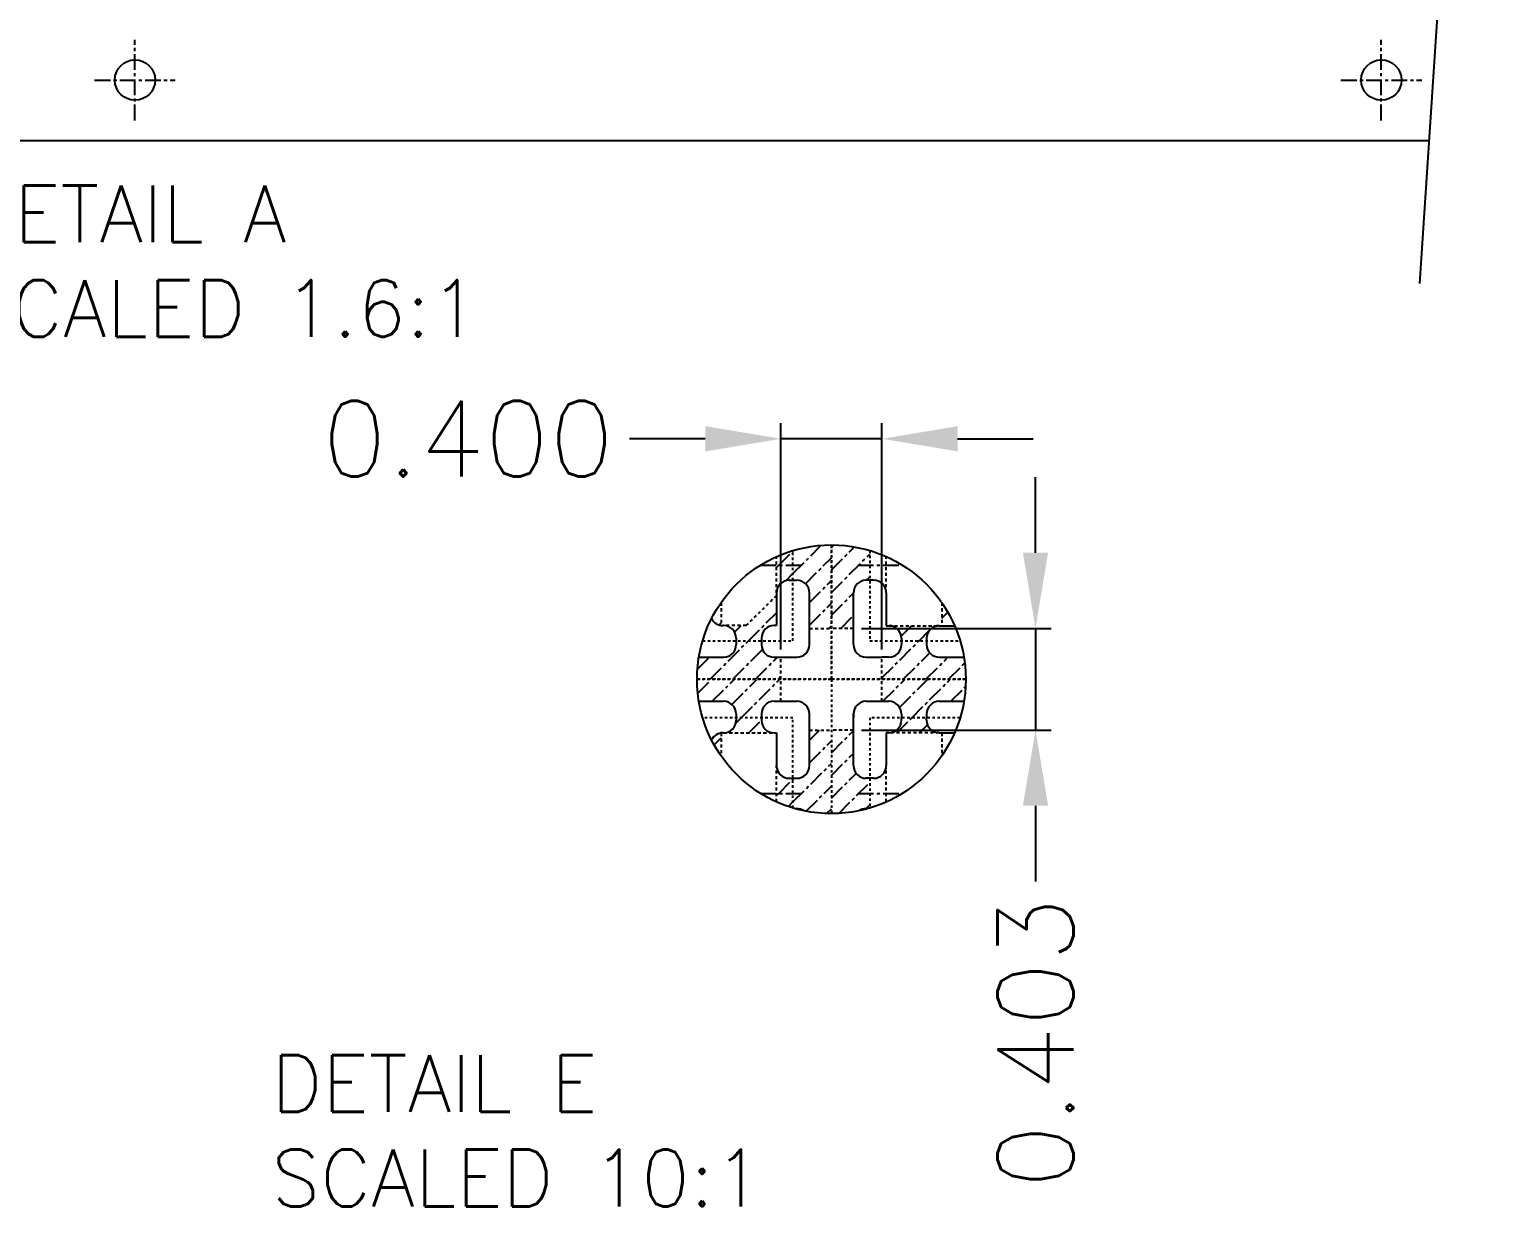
# Model space of a CAD drawing. Extents: x -1061 to -782, y -21 to 162.
# Drawn here: x -1010.1 to -951.4, y -21 to 25.7 of the extents above; entities that cross this region are included whole.
import ezdxf

# ---------------------------------------------------------------- set-up
doc = ezdxf.new("R2010")
doc.units = 0
doc.header["$LTSCALE"] = 0.5
for name, pattern in [('CENTER', [2, 1.25, -0.25, 0.25, -0.25]), ('HIDDEN', [0.375, 0.25, -0.125]), ('HIDDEN2', [0.1875, 0.125, -0.0625])]:
    doc.linetypes.add(name, pattern=pattern)
for name, color, linetype in [('B', 5, 'Continuous'), ('C', 1, 'CENTER'), ('DIM', 7, 'Continuous'), ('H', 4, 'HIDDEN'), ('hatch', 7, 'CENTER'), ('HATCH O-L', 7, 'HIDDEN2'), ('PACKAGE OL', 51, 'HIDDEN2')]:
    doc.layers.add(name, color=color, linetype=linetype)
doc.styles.get("Standard").update_dxf_attribs({"font": 'ROMANS.SHX'})
doc.dimstyles.new('DIM 10', dxfattribs={"dimtxt": 3, "dimasz": 3, "dimexe": 0.625, "dimexo": 0.3125, "dimgap": 0.4, "dimtad": 0, "dimdec": 3, "dimlfac": 0.1, "dimzin": 1, "dimdsep": 46, "dimtxsty": 'STANDARD', "dimcen": 1.25, "dimclrd": 256, "dimclre": 256, "dimadec": 0, "dimazin": 2, "dimtfac": 1, "dimtdec": 3, "dimtmove": 0, "dimatfit": 3, "dimfxl": 1, "dimarcsym": 0})

# ---------------------------------------------------------------- blocks, each defined once
blk = doc.blocks.new('*D16')
at = {"layer": 'Defpoints', "color": 0, "transparency": 16777216}
for p in [(418.895, -907.723), (418.895, -911.755), (426.11, -911.755)]:
    blk.add_point(p, dxfattribs=at)
at = {"layer": 'DIM', "lineweight": -2, "transparency": 16777216}
for p, q in [((426.11, -904.723), (426.11, -901.723)), ((419.208, -907.723), (426.735, -907.723)), ((426.11, -907.723), (426.11, -911.755)), ((419.208, -911.755), (426.735, -911.755)), ((426.11, -914.755), (426.11, -917.755))]:
    blk.add_line(p, q, dxfattribs=at)
at = {"layer": 'DIM', "transparency": 16777216}
for points in [[(425.61, -904.723), (426.61, -904.723), (426.11, -907.723)], [(425.61, -914.755), (426.61, -914.755), (426.11, -911.755)]]:
    blk.add_solid(points, dxfattribs=at)
at = {"layer": 'DIM', "color": 0, "transparency": 16777216, "insert": (426.11, -924.155), "char_height": 3, "attachment_point": 5, "rotation": 90}
blk.add_mtext('0.403', dxfattribs=at)
blk = doc.blocks.new('*D17')
at = {"layer": 'Defpoints', "color": 0, "transparency": 16777216}
for p in [(416.021, -900.205), (416.021, -908.865), (420.021, -908.865)]:
    blk.add_point(p, dxfattribs=at)
at = {"layer": 'DIM', "lineweight": -2, "transparency": 16777216}
for p, q in [((416.021, -908.552), (416.021, -899.58)), ((420.021, -908.552), (420.021, -899.58)), ((413.021, -900.205), (410.021, -900.205)), ((420.021, -900.205), (416.021, -900.205)), ((423.021, -900.205), (426.021, -900.205))]:
    blk.add_line(p, q, dxfattribs=at)
at = {"layer": 'DIM', "transparency": 16777216}
for points in [[(413.021, -899.705), (413.021, -900.705), (416.021, -900.205)], [(423.021, -899.705), (423.021, -900.705), (420.021, -900.205)]]:
    blk.add_solid(points, dxfattribs=at)
at = {"layer": 'DIM', "color": 0, "transparency": 16777216, "insert": (403.621, -900.205), "char_height": 3, "attachment_point": 5}
blk.add_mtext('0.400', dxfattribs=at)

msp = doc.modelspace()

# ---------------------------------------------------------------- linework, layer by layer
msp.add_line((-951.40672, 70.25178), (-955.01328, 15.59776))
msp.add_circle((-978.31743, -0.09091), 5.32531)
at = {"layer": 'B'}
for p, q in [((-1058.69951, 21.26248), (-954.63947, 21.26248)), ((-976.79343, 5.03309), (-976.79343, 5.03309)), ((-979.99143, 3.83309), (-979.69143, 3.83309)), ((-979.84143, 3.83309), (-979.84143, 3.83309)), ((-976.64343, 3.83309), (-976.94343, 3.83309)), ((-976.79343, 3.83309), (-976.79343, 3.83309)), ((-980.49143, 3.3402), (-980.49143, 2.0356)), ((-979.19143, 1.28309), (-979.19143, 3.33309)), ((-977.44343, 1.28309), (-977.44343, 3.33309)), ((-976.14343, 3.33309), (-976.14343, 2.03309)), ((-982.59143, 2.0356), (-982.62143, 2.0356)), ((-980.49143, 2.0356), (-980.59143, 2.0356)), ((-976.14343, 2.03309), (-976.04343, 2.03309)), ((-974.04343, 2.03309), (-973.43403, 2.03309)), ((-982.09143, 1.5356), (-982.09143, 1.28309)), ((-981.09143, 1.5356), (-981.09143, 1.28309)), ((-975.54343, 1.53309), (-975.54343, 1.43309)), ((-975.54343, 1.43309), (-975.54343, 1.28309)), ((-974.54343, 1.53309), (-974.54343, 1.43309)), ((-974.54343, 1.43309), (-974.54343, 1.28309)), ((-983.57053, 0.78309), (-982.59143, 0.78309)), ((-980.59143, 0.78309), (-980.31743, 0.78309)), ((-980.31743, 0.78309), (-979.69143, 0.78309)), ((-976.94343, 0.78309), (-976.31743, 0.78309)), ((-976.04343, 0.78309), (-976.31743, 0.78309)), ((-974.04343, 0.78309), (-973.06433, 0.78309)), ((-983.57053, -0.96491), (-982.59143, -0.96491)), ((-980.59143, -0.96491), (-979.69143, -0.96491)), ((-976.94343, -0.96491), (-976.04343, -0.96491)), ((-974.04343, -0.96491), (-973.06433, -0.96491)), ((-982.09143, -1.46491), (-982.09143, -1.71491)), ((-981.09143, -1.46491), (-981.09143, -1.71491)), ((-979.19143, -3.51491), (-979.19143, -1.46491)), ((-977.44343, -3.51491), (-977.44343, -1.46491)), ((-977.44343, -1.46491), (-977.44343, -1.60683)), ((-975.54343, -1.46491), (-975.54343, -1.61491)), ((-975.54343, -1.71491), (-975.54343, -1.61491)), ((-974.54343, -1.46491), (-974.54343, -1.61491)), ((-974.54343, -1.71491), (-974.54343, -1.61491)), ((-982.59143, -2.21491), (-982.62143, -2.21491)), ((-980.59143, -2.21491), (-980.49143, -2.21491)), ((-980.49143, -2.21491), (-980.49143, -3.51491)), ((-976.14343, -2.21491), (-976.14343, -3.51491)), ((-976.04343, -2.21491), (-976.14343, -2.21491)), ((-974.04343, -2.21491), (-973.43403, -2.21491)), ((-979.99143, -4.01491), (-979.69143, -4.01491)), ((-979.84143, -4.01491), (-979.84143, -4.01491)), ((-976.64343, -4.01491), (-976.94343, -4.01491)), ((-976.79343, -4.01491), (-976.79343, -4.01491)), ((-979.84143, -5.21491), (-979.84143, -5.21491)), ((-979.76779, -5.21491), (-979.69143, -5.21491)), ((-976.86707, -5.21491), (-976.94343, -5.21491)), ((-976.79343, -5.21491), (-976.79343, -5.21491))]:
    msp.add_line(p, q, dxfattribs=at)
for centre in [(-1005.92191, 23.66248), (-956.52191, 23.66248)]:
    msp.add_circle(centre, 0.8, dxfattribs=at)
for centre, start, end in [((-979.99143, 3.33309), 90, 180), ((-979.69143, 3.33309), 0, 90), ((-976.94343, 3.33309), 90, 180), ((-976.64343, 3.33309), 0, 90), ((-982.62143, 2.5356), 206.4178067, 270), ((-982.59143, 1.5356), 0, 90), ((-980.59143, 1.5356), 90, 180), ((-976.04343, 1.53309), 0, 90), ((-974.04343, 1.53309), 90, 180), ((-982.59143, 1.28309), 270, 0), ((-980.59143, 1.28309), 180, 270), ((-979.69143, 1.28309), 270, 0), ((-976.94343, 1.28309), 180, 270), ((-976.04343, 1.28309), 270, 0), ((-974.04343, 1.28309), 180, 270), ((-982.59143, -1.46491), 0, 90), ((-980.59143, -1.46491), 90, 180), ((-979.69143, -1.46491), 0, 90), ((-976.94343, -1.46491), 90, 180), ((-976.04343, -1.46491), 0, 90), ((-974.04343, -1.46491), 90, 180), ((-982.59143, -1.71491), 270, 0), ((-980.59143, -1.71491), 180, 270), ((-976.04343, -1.71491), 270, 0), ((-974.04343, -1.71491), 180, 270), ((-982.62143, -2.71491), 90, 153.7441424), ((-979.99143, -3.51491), 180, 270), ((-979.69143, -3.51491), 270, 0), ((-976.94343, -3.51491), 180, 270), ((-976.64343, -3.51491), 270, 0), ((-979.69143, -5.71491), 55.3662531, 90), ((-976.94343, -5.71491), 90, 124.6337469)]:
    msp.add_arc(centre, 0.5, start, end, dxfattribs=at)
at = {"layer": 'C'}
for p, q in [((-1005.92191, 22.06248), (-1005.92191, 25.26248)), ((-956.52191, 22.06248), (-956.52191, 25.26248)), ((-1007.52191, 23.66248), (-1004.32191, 23.66248)), ((-958.12191, 23.66248), (-954.92191, 23.66248)), ((-981.12676, 4.43309), (-979.36495, 4.43309)), ((-977.26991, 4.43309), (-975.5081, 4.43309)), ((-981.12676, -4.61491), (-979.36495, -4.61491)), ((-977.26991, -4.61491), (-975.5081, -4.61491))]:
    msp.add_line(p, q, dxfattribs=at)
at = {"layer": 'H'}
for p, q in [((-980.49143, 3.33309), (-980.49143, 4.77044)), ((-976.14343, 3.33309), (-976.14343, 4.77044)), ((-982.69143, 2.9467), (-982.69143, 2.04053)), ((-981.69143, 2.0356), (-980.49143, 3.2356)), ((-973.94343, 2.9467), (-973.94343, 2.03309)), ((-981.69143, 2.0356), (-982.59143, 2.0356)), ((-979.19143, 1.92499), (-978.31743, 1.92499)), ((-977.44343, 1.92499), (-978.31743, 1.92499)), ((-976.04343, 2.03309), (-974.04343, 2.03309)), ((-980.31743, -0.09091), (-980.31743, 0.78309)), ((-976.31743, -0.09091), (-976.31743, 0.78309)), ((-980.31743, -0.96491), (-980.31743, -0.09091)), ((-976.31743, -0.96491), (-976.31743, -0.09091)), ((-982.69143, -2.21983), (-982.69143, -3.12851)), ((-982.59143, -2.21491), (-980.59143, -2.21491)), ((-979.19143, -2.10683), (-978.31743, -2.10683)), ((-977.44343, -2.10683), (-978.31743, -2.10683)), ((-974.04343, -2.21491), (-976.04343, -2.21491)), ((-973.94343, -2.21491), (-973.94343, -3.12851)), ((-980.49143, -4.95225), (-980.49143, -3.51491)), ((-976.14343, -4.95225), (-976.14343, -3.51491))]:
    msp.add_line(p, q, dxfattribs=at)
at = {"layer": 'hatch'}
for p, q in [((-980.40312, 4.43309), (-979.84143, 4.99478)), ((-979.84143, 4.09676), (-978.71894, 5.21925)), ((-979.34578, 3.69438), (-978.31743, 4.72273)), ((-978.31743, 5.14512), (-978.22888, 5.23367)), ((-978.31743, 4.24709), (-977.40829, 5.15623)), ((-978.31743, 3.34907), (-976.79343, 4.87307)), ((-980.49143, 4.34478), (-980.40312, 4.43309)), ((-980.12261, 3.81558), (-979.84143, 4.09676)), ((-979.19143, 2.95071), (-978.31743, 3.82471)), ((-976.93538, 3.83309), (-976.79343, 3.97504)), ((-980.49143, 3.44676), (-980.47392, 3.46427)), ((-978.31743, 2.45104), (-977.44343, 3.32504)), ((-981.60707, 1.43309), (-980.49143, 2.54873)), ((-979.19143, 2.05268), (-978.31743, 2.92668)), ((-977.94545, 1.92499), (-977.44343, 2.42701)), ((-973.94343, 2.33491), (-973.70595, 2.57239)), ((-982.77609, 2.06012), (-982.69143, 2.14478)), ((-982.1563, 1.78189), (-981.89639, 2.0418)), ((-978.42109, 1.92499), (-978.31743, 2.02866)), ((-975.55186, 1.62451), (-975.14327, 2.03309)), ((-974.84525, 1.43309), (-974.4375, 1.84084)), ((-974.35118, 1.92717), (-974.24525, 2.03309)), ((-983.11517, -0.07501), (-981.60707, 1.43309)), ((-976.31743, -0.03909), (-974.84525, 1.43309)), ((-983.62758, 0.31061), (-983.15509, 0.78309)), ((-982.21714, -0.07501), (-981.05249, 1.08965)), ((-981.31912, -0.07501), (-980.46102, 0.78309)), ((-975.45532, -0.07501), (-974.42286, 0.95746)), ((-974.5573, -0.07501), (-973.6992, 0.78309)), ((-980.42109, -0.07501), (-980.31743, 0.02866)), ((-973.65927, -0.07501), (-973.0312, 0.55307)), ((-983.61417, -0.64175), (-983.07925, -0.10683)), ((-983.0393, -0.96491), (-982.18123, -0.10683)), ((-982.26368, -1.08731), (-981.2832, -0.10683)), ((-981.89325, -1.61491), (-980.38517, -0.10683)), ((-976.27748, -0.96491), (-975.4194, -0.10683)), ((-975.61753, -1.20298), (-974.52138, -0.10683)), ((-975.13143, -1.61491), (-973.62335, -0.10683)), ((-973.5834, -0.96491), (-973.00006, -0.38156)), ((-980.34522, -0.96491), (-980.31743, -0.93711)), ((-982.10381, -1.82546), (-981.89325, -1.61491)), ((-981.59522, -2.21491), (-981.09143, -1.71111)), ((-975.73143, -2.21491), (-975.13143, -1.61491)), ((-982.49325, -2.21491), (-982.48087, -2.20253)), ((-980.6972, -2.21491), (-980.68782, -2.20553)), ((-979.19143, -2.50519), (-978.79307, -2.10683)), ((-978.31743, -3.00486), (-977.44343, -2.13086)), ((-974.8334, -2.21491), (-974.51087, -1.89238)), ((-973.94343, -2.22296), (-973.93538, -2.21491)), ((-982.96646, -2.68811), (-982.69143, -2.41309)), ((-979.19143, -3.40322), (-978.31743, -2.52922)), ((-979.84143, -4.95124), (-978.31743, -3.42724)), ((-978.31743, -3.90288), (-977.44343, -3.02888)), ((-973.94343, -3.12099), (-973.92665, -3.1042)), ((-980.49143, -3.80519), (-980.43393, -3.74769)), ((-980.40312, -4.61491), (-979.84143, -4.05322)), ((-979.84143, -4.05322), (-979.80312, -4.01491)), ((-978.31743, -4.80091), (-977.33823, -3.82171)), ((-980.49143, -4.70322), (-980.40312, -4.61491)), ((-979.31425, -5.32209), (-978.31743, -4.32527)), ((-978.02677, -5.40828), (-976.79343, -4.17493)), ((-980.02516, -5.13497), (-979.84143, -4.95124)), ((-978.50698, -5.41284), (-978.31743, -5.22329)), ((-976.93538, -5.21491), (-976.79343, -5.07296))]:
    msp.add_line(p, q, dxfattribs=at)
at = {"layer": 'HATCH O-L'}
for p, q in [((-978.31743, -0.09091), (-978.31743, 5.23441)), ((-978.31743, 5.23441), (-978.31743, -0.09091)), ((-983.64274, -0.09091), (-978.31743, -0.09091)), ((-978.31743, -0.09091), (-983.64274, -0.09091)), ((-978.31743, -0.09091), (-972.99212, -0.09091)), ((-972.99212, -0.09091), (-978.31743, -0.09091)), ((-978.31743, -0.09091), (-978.31743, -5.41622))]:
    msp.add_line(p, q, dxfattribs=at)
at = {"layer": 'PACKAGE OL'}
for p, q in [((-979.84143, 1.43309), (-979.84143, 5.01168)), ((-976.79343, 5.01168), (-976.79343, 1.43309)), ((-983.42001, 1.43309), (-979.84143, 1.43309)), ((-976.79343, 1.43309), (-973.21485, 1.43309)), ((-979.84143, -1.61491), (-983.42001, -1.61491)), ((-979.84143, -5.19349), (-979.84143, -1.61491)), ((-973.21485, -1.61491), (-976.79343, -1.61491)), ((-976.79343, -1.61491), (-976.79343, -5.19349))]:
    msp.add_line(p, q, dxfattribs=at)

# ---------------------------------------------------------------- texts
at = {"layer": 'DIM', "char_height": 1.5, "attachment_point": 1}
for s, insert in [('{\\H1.5x;DETAIL A\\PSCALED 1.6:1}^I', (-1012.73142, 19.48527)), ('{\\H1.5x;DETAIL E\\PSCALED 10:1\\P\\P}^I', (-1000.51368, -14.98496))]:
    msp.add_mtext_dynamic_manual_height_columns(s, width=99.5271631, gutter_width=1, heights=[0], dxfattribs=dict(at, insert=insert))

# ---------------------------------------------------------------- dimensions: what is measured, and where the dimension line sits
at = {"layer": 'DIM'}
dim = msp.add_linear_dim(base=(-980.31743, 9.44261), p1=(-976.31743, 0.78309), p2=(-980.31743, 0.78309), dimstyle='DIM 10', dxfattribs=at)
dim.commit()
dim.dimension.update_dxf_attribs({"geometry": '*D17', "text_midpoint": (-992.71743, 9.44261), "insert": (-1396.33888, 909.64805)})
dim = msp.add_linear_dim(base=(-970.22864, -2.10683), p1=(-977.44343, 1.92499), p2=(-977.44343, -2.10683), angle=90, dimstyle='DIM 10', dxfattribs=at)
dim.commit()
dim.dimension.update_dxf_attribs({"geometry": '*D16', "text_midpoint": (-970.22864, -14.50683), "insert": (-1396.33888, 909.64805)})

doc.saveas('drawing.dxf')
